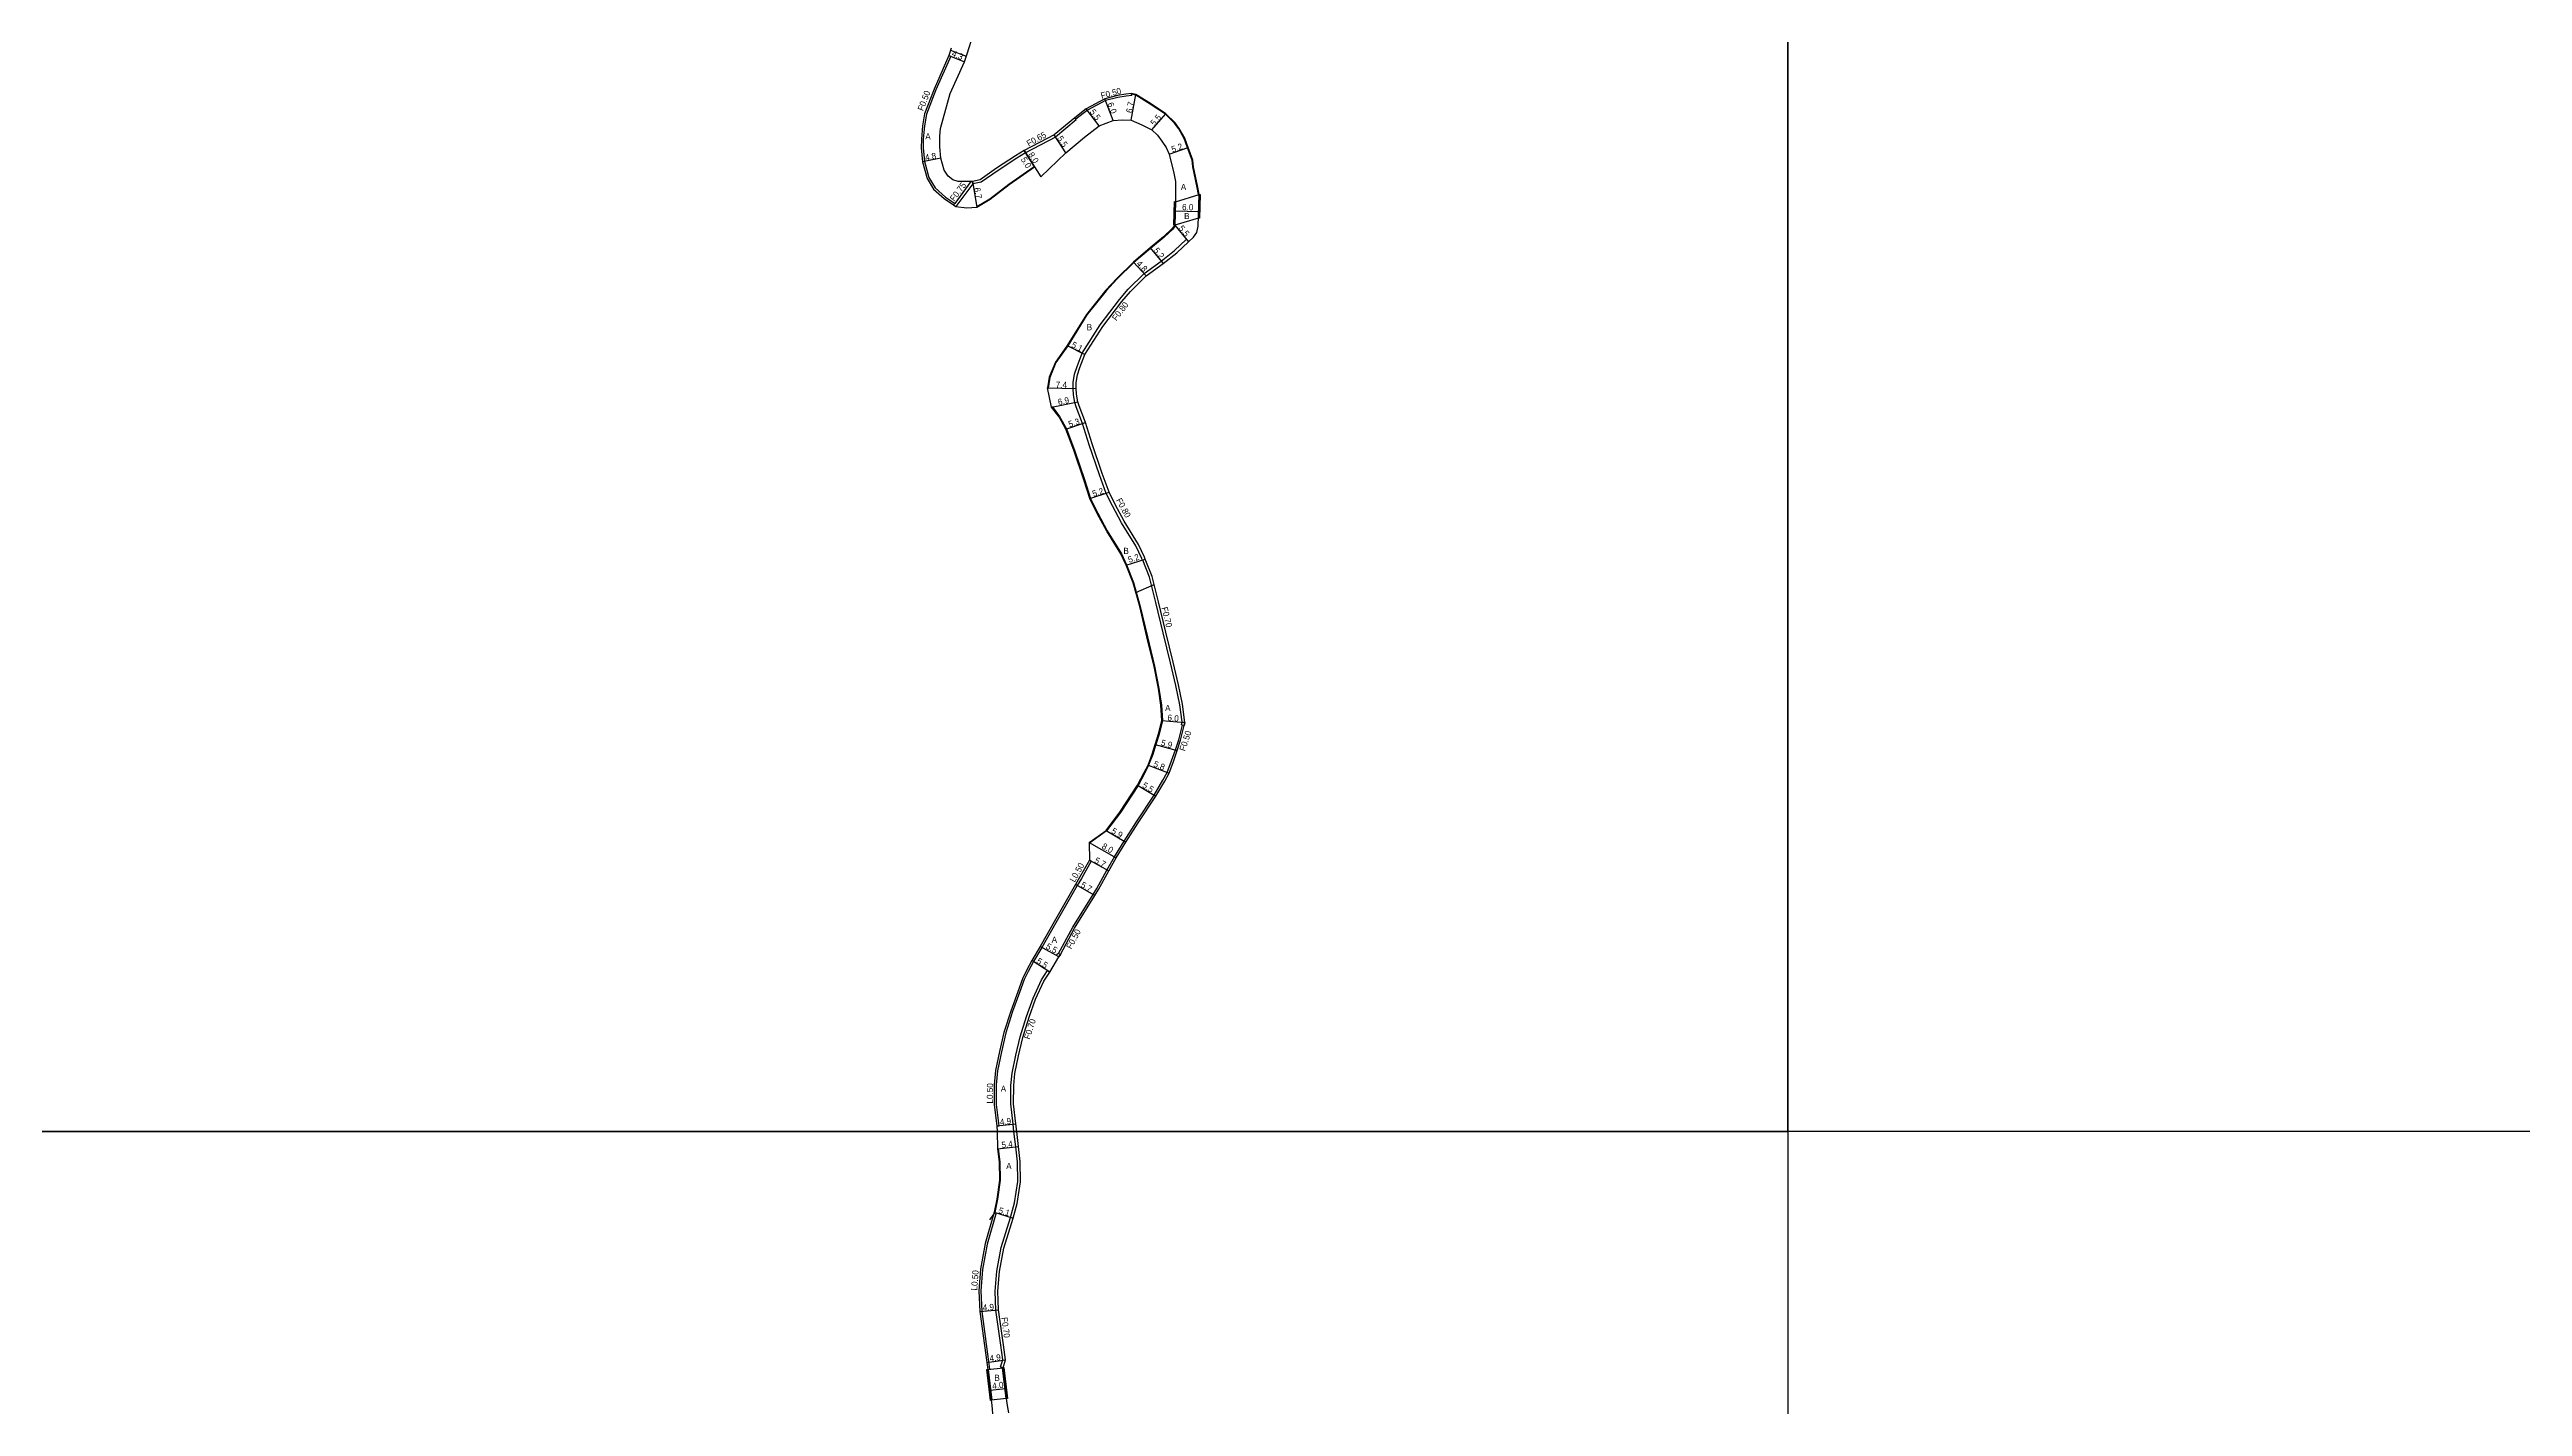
# Model space of a CAD drawing. Header units: metres. Extents: x -24000 to -20000, y -114000 to -111000.
# Drawn here: x -22048 to -21411, y -111671 to -111321 of the extents above; entities that cross this region are included whole.
import ezdxf

# ---------------------------------------------------------------- set-up
doc = ezdxf.new("R2010")
doc.units = ezdxf.units.M
doc.header["$LTSCALE"] = 2.5
for name, color, linetype in [('側溝・桝', 7, 'Continuous'), ('図郭', 7, 'Continuous'), ('幅員', 7, 'Continuous'), ('歩道・分離帯・安全施設', 7, 'Continuous'), ('舗装', 7, 'Continuous'), ('道路', 7, 'Continuous')]:
    doc.layers.add(name, color=color, linetype=linetype)
doc.styles.get("Standard").update_dxf_attribs({"font": ''})
doc.styles.get('Standard').set_extended_font_data('@MS PGothic')

msp = doc.modelspace()

# ---------------------------------------------------------------- linework, layer by layer
at = {"layer": '側溝・桝'}
for points in [[(-21815.74, -111322.7), (-21819.57, -111331.37), (-21822, -111337.7), (-21822.53, -111340.71), (-21822.83, -111344.15), (-21822.87, -111346.34), (-21822.49, -111349.88), (-21821.4, -111354.03), (-21819.81, -111356.65), (-21817.12, -111359.06), (-21814.75, -111360.66), (-21814.73, -111360.67)], [(-21816.21, -111322.51), (-21815.74, -111322.7)], [(-21769.09, -111332.83), (-21770.55, -111333.05), (-21772.67, -111333.37), (-21775.82, -111334.18), (-21780.53, -111336.68), (-21783.47, -111338.97)], [(-21769.09, -111332.83), (-21769.14, -111332.49), (-21769.16, -111332.33)], [(-21783.38, -111339.09), (-21788.76, -111343.57), (-21796.51, -111347.61), (-21798.75, -111349), (-21803.56, -111352.16), (-21807.93, -111355.23), (-21810.08, -111355.66)], [(-21783.47, -111338.97), (-21783.78, -111338.58)], [(-21783.38, -111339.09), (-21783.47, -111338.97)], [(-21810.54, -111355.02), (-21814.73, -111360.67), (-21815.03, -111361.07)], [(-21810.08, -111355.66), (-21814.41, -111361.49)], [(-21810.08, -111355.66), (-21810.15, -111355.02)], [(-21766.37, -111452.64), (-21766.52, -111452.22), (-21768.03, -111449), (-21771.71, -111443.03), (-21774.08, -111438.67), (-21775.67, -111435.51), (-21777.45, -111430.65), (-21780.04, -111422.92), (-21781.81, -111417.48), (-21783.44, -111413.12), (-21783.78, -111412), (-21784.11, -111410.01), (-21784.21, -111408.44), (-21784.17, -111406.83), (-21783.84, -111404.68), (-21783.2, -111402.71), (-21781.88, -111399.28), (-21777.2, -111392), (-21772.26, -111385.48), (-21770, -111382.83), (-21765.9, -111378.74), (-21761.51, -111375.56), (-21758.04, -111372.84), (-21755.03, -111370), (-21754.99, -111369.97)], [(-21754.99, -111369.97), (-21754.48, -111370.59)], [(-21766.37, -111452.64), (-21766.27, -111452.61), (-21765.61, -111452.4)], [(-21756.11, -111494.42), (-21756.7, -111489.98), (-21757.76, -111485.03), (-21759.13, -111479.16), (-21761.02, -111471.44), (-21762.89, -111463.58), (-21764.5, -111457.09), (-21766.26, -111452.65), (-21766.27, -111452.61)], [(-21787.94, -111554.13), (-21784.32, -111547.36), (-21779.04, -111538.93), (-21778.07, -111537.38), (-21775.48, -111532.6), (-21773.53, -111529.18), (-21771.07, -111525.12), (-21767.83, -111520.15), (-21763.29, -111513.27), (-21761.05, -111509.43), (-21759.94, -111507.41), (-21758.82, -111504.47), (-21757.82, -111501.61), (-21756.97, -111499.02), (-21756.04, -111495.2)], [(-21779.58, -111530.31), (-21782.09, -111534.81), (-21783.13, -111536.62), (-21788.28, -111545.62), (-21792.23, -111552.61), (-21794.41, -111556.2), (-21795.78, -111558.75), (-21796.83, -111560.86), (-21798.03, -111564.21), (-21799.8, -111569.12), (-21801.56, -111574.62), (-21802.71, -111579.52), (-21803.71, -111584.4), (-21804.03, -111587.99), (-21804.05, -111593.09), (-21803.34, -111598.54)], [(-21779.58, -111530.31), (-21780.02, -111530.06)], [(-21799.45, -111600), (-21799.66, -111598.14), (-21800.25, -111592.94), (-21800.23, -111588.16), (-21799.94, -111584.96), (-21799, -111580.34), (-21797.89, -111575.63), (-21796.2, -111570.36), (-21794.52, -111565.67), (-21792.35, -111560.95), (-21790.8, -111558.54)], [(-21790.8, -111558.54), (-21790.21, -111558.92)], [(-21802.93, -111660.73), (-21802.34, -111658.89), (-21802.85, -111655.17), (-21804.1, -111646.09), (-21804.28, -111641.22), (-21803.91, -111636.09), (-21802.74, -111629.92), (-21800.33, -111622.19), (-21799.3, -111618.45), (-21798.47, -111612.93), (-21798.57, -111607.84), (-21799, -111604), (-21799.45, -111600)], [(-21803.84, -111598.61), (-21803.34, -111598.54)], [(-21804.05, -111621.01), (-21806.35, -111629.07), (-21807.58, -111635.61), (-21807.99, -111641.16), (-21807.78, -111646.42), (-21805.74, -111661.33)], [(-21804.53, -111620.86), (-21804.38, -111620.91), (-21804.05, -111621.01)], [(-21806.23, -111661.4), (-21805.74, -111661.33)], [(-21802.93, -111660.73), (-21802.26, -111660.94)]]:
    msp.add_lwpolyline(points, dxfattribs=at)
for points in [[(-21756.11, -111494.42), (-21755.38, -111494.59), (-21755.56, -111495.32), (-21756.04, -111495.2), (-21756.29, -111495.15), (-21756.11, -111494.42)], [(-21788.16, -111554.01), (-21787.94, -111554.13), (-21787.5, -111554.36), (-21787.85, -111555.02), (-21788.52, -111554.67)]]:
    msp.add_lwpolyline(points, close=True, dxfattribs=at)
at = {"layer": '図郭'}
for points in [[(-22400, -111000), (-21600, -111000), (-21600, -111600), (-22400, -111600)], [(-21600, -111000), (-20800, -111000), (-20800, -111600), (-21600, -111600)], [(-22400, -111600), (-21600, -111600), (-21600, -112200), (-22400, -112200)]]:
    msp.add_lwpolyline(points, close=True, dxfattribs=at)
at = {"layer": '幅員'}
for points in [[(-21816.21, -111322.51), (-21812.23, -111324.14)], [(-21773.87, -111339.32), (-21776, -111333.72)], [(-21769.24, -111339.21), (-21768, -111332.62)], [(-21777.49, -111340.65), (-21780.81, -111336.26)], [(-21763.92, -111341.75), (-21760.31, -111337.59)], [(-21794.14, -111351.26), (-21796.84, -111347.05)], [(-21796.84, -111347.05), (-21792.52, -111353.79)], [(-21786.1, -111347.62), (-21789.13, -111343.02)], [(-21759.45, -111348.01), (-21754.55, -111346.28)], [(-21818.28, -111349), (-21822.99, -111349.97)], [(-21810.15, -111355.02), (-21809.02, -111361.62)], [(-21757.97, -111366.33), (-21754.48, -111370.59)], [(-21757.86, -111362.6), (-21751.86, -111362.78)], [(-21764.31, -111372.16), (-21761.03, -111376.2)], [(-21768.64, -111375.83), (-21765.38, -111379.35)], [(-21785.71, -111397.34), (-21781.16, -111399.65)], [(-21790.81, -111408.27), (-21783.41, -111408.42)], [(-21789.76, -111413.19), (-21783, -111411.82)], [(-21786.08, -111418.89), (-21781.05, -111417.21)], [(-21779.88, -111436.8), (-21774.93, -111435.19)], [(-21770.56, -111453.98), (-21765.61, -111452.4)], [(-21763.03, -111500.2), (-21757.35, -111501.77)], [(-21761.35, -111494.04), (-21755.38, -111494.59)], [(-21764.89, -111505.52), (-21759.49, -111507.62)], [(-21767.57, -111510.68), (-21762.87, -111513.54)], [(-21780.09, -111525.54), (-21773.1, -111529.43)], [(-21775.73, -111522.39), (-21770.65, -111525.39)], [(-21780.02, -111530.06), (-21775.04, -111532.85)], [(-21778.62, -111539.2), (-21783.56, -111536.37)], [(-21790.21, -111558.92), (-21794.85, -111555.95)], [(-21787.85, -111555.02), (-21792.66, -111552.35)], [(-21803.84, -111598.61), (-21798.97, -111598.06)], [(-21803.67, -111604.53), (-21798.31, -111603.92)], [(-21804.53, -111620.86), (-21799.66, -111622.38)], [(-21808.28, -111646.46), (-21803.4, -111646.03)], [(-21806.48, -111659.6), (-21801.62, -111658.96)], [(-21805.62, -111666.78), (-21801.65, -111666.33)]]:
    msp.add_lwpolyline(points, dxfattribs=at)
at = {"layer": '歩道・分離帯・安全施設'}
for points in [[(-21751.88, -111358.4), (-21751.88, -111358.37), (-21752.19, -111356.54), (-21753.33, -111351.26), (-21753.54, -111349.53), (-21754.69, -111346.33), (-21755.56, -111343.92), (-21757, -111341.47), (-21758.04, -111340.01), (-21760.41, -111337.71), (-21764.32, -111335.07), (-21768.06, -111332.76), (-21769.14, -111332.49)], [(-21809.04, -111361.46), (-21805.67, -111359.5), (-21800.74, -111355.68), (-21794.23, -111351.14)], [(-21757.87, -111366.45), (-21758.54, -111367.3), (-21760.78, -111369.41), (-21764.22, -111372.28), (-21768.54, -111375.94), (-21772.88, -111380.17), (-21775.69, -111383.2), (-21780.63, -111389.46), (-21785.59, -111397.43), (-21788.64, -111401.73), (-21790.22, -111405.57), (-21790.66, -111408.3)], [(-21789.64, -111413.1), (-21787.69, -111415.61), (-21785.95, -111418.82), (-21783.85, -111424.3), (-21781.3, -111431.9), (-21779.74, -111436.75), (-21777.87, -111440.61), (-21775.39, -111445.16), (-21771.78, -111451.02), (-21770.43, -111453.92), (-21768.62, -111458.48), (-21766.91, -111464.64), (-21765.05, -111472.46), (-21763.19, -111480.05), (-21762.08, -111485.75), (-21761.41, -111490.08), (-21761.2, -111494.05), (-21762.06, -111497.56), (-21762.89, -111500.24), (-21763.68, -111502.79), (-21764.76, -111505.58), (-21765.74, -111507.56), (-21767.44, -111510.76), (-21772.02, -111517.79), (-21775.62, -111522.5), (-21780, -111525.66)], [(-21803.53, -111604.51), (-21803.1, -111607.82), (-21803.05, -111612.61), (-21803.68, -111617.48), (-21804.38, -111620.91), (-21805.76, -111622.84)], [(-21806.09, -111661.38), (-21805.18, -111669.33)], [(-21801.5, -111668.91), (-21802.41, -111660.96)]]:
    msp.add_lwpolyline(points, dxfattribs=at)
at = {"layer": '舗装'}
for points in [[(-21815.82, -111321.16), (-21811.76, -111322.73)], [(-21768.07, -111461.01), (-21763.31, -111458.97)]]:
    msp.add_lwpolyline(points, dxfattribs=at)
at = {"layer": '道路'}
for points in [[(-21815.66, -111320.62), (-21816.21, -111322.51), (-21820.03, -111331.18), (-21822.48, -111337.57), (-21823.03, -111340.64), (-21823.33, -111344.13), (-21823.37, -111346.36), (-21822.99, -111349.97), (-21821.87, -111354.22), (-21820.2, -111356.98), (-21817.43, -111359.45), (-21815.03, -111361.07), (-21814.41, -111361.49), (-21811.64, -111361.84), (-21809.02, -111361.62), (-21805.58, -111359.62), (-21800.65, -111355.8), (-21794.14, -111351.26)], [(-21769.16, -111332.33), (-21770.62, -111332.55), (-21772.78, -111332.88), (-21776, -111333.72), (-21780.81, -111336.26), (-21783.78, -111338.58), (-21789.13, -111343.02), (-21796.84, -111347.05), (-21799.09, -111348.44), (-21803.92, -111351.62), (-21808.19, -111354.62), (-21810.15, -111355.02), (-21810.54, -111355.02), (-21813.83, -111355.07), (-21815.22, -111354.57), (-21816.44, -111353.67), (-21817.41, -111352.11), (-21818.28, -111349), (-21818.56, -111346.08), (-21818.58, -111344.71), (-21818.54, -111343.36), (-21818.4, -111341.4), (-21815.88, -111332.35), (-21812.23, -111324.14), (-21811.56, -111322.12), (-21809.87, -111316.93)], [(-21790.21, -111558.92), (-21787.85, -111555.02), (-21787.5, -111554.36), (-21783.89, -111547.61), (-21778.62, -111539.2), (-21777.63, -111537.63), (-21775.04, -111532.85), (-21773.1, -111529.43), (-21770.65, -111525.39), (-21767.42, -111520.42), (-21762.87, -111513.54), (-21760.61, -111509.68), (-21759.49, -111507.62), (-21758.35, -111504.64), (-21757.35, -111501.77), (-21756.49, -111499.15), (-21755.56, -111495.32), (-21755.38, -111494.59), (-21756.01, -111489.86), (-21757.08, -111484.87), (-21758.45, -111479), (-21760.34, -111471.27), (-21762.21, -111463.42), (-21763.83, -111456.87), (-21765.61, -111452.4), (-21765.78, -111451.92), (-21767.33, -111448.61), (-21771.02, -111442.63), (-21773.38, -111438.3), (-21774.93, -111435.19), (-21776.7, -111430.38), (-21779.28, -111422.67), (-21781.05, -111417.21), (-21782.69, -111412.86), (-21783, -111411.82), (-21783.31, -111409.92), (-21783.41, -111408.42), (-21783.38, -111406.9), (-21783.06, -111404.87), (-21782.45, -111402.98), (-21781.16, -111399.65), (-21776.55, -111392.46), (-21771.63, -111385.98), (-21769.41, -111383.38), (-21765.38, -111379.35), (-21761.03, -111376.2), (-21757.51, -111373.45), (-21754.48, -111370.59), (-21753.17, -111369.36), (-21752.36, -111368.17), (-21751.97, -111366.51), (-21751.73, -111358.36), (-21752.05, -111356.51), (-21753.19, -111351.24), (-21753.39, -111349.5), (-21754.55, -111346.28), (-21755.42, -111343.85), (-21756.87, -111341.39), (-21757.93, -111339.91), (-21760.31, -111337.59), (-21764.23, -111334.94), (-21768, -111332.62), (-21769.16, -111332.33)], [(-21794.14, -111351.26), (-21792.52, -111353.79), (-21786.1, -111347.62), (-21781.31, -111343.61), (-21777.49, -111340.65), (-21773.87, -111339.32), (-21771.6, -111339.15), (-21769.24, -111339.21), (-21766.47, -111340.39), (-21763.92, -111341.75), (-21762.42, -111343.09), (-21761.31, -111344.61), (-21760.24, -111346.27), (-21759.45, -111348.01), (-21758.27, -111352.89)], [(-21758.27, -111352.89), (-21757.85, -111355.04), (-21757.81, -111357.66)], [(-21757.81, -111357.66), (-21757.79, -111360.24), (-21757.97, -111366.33), (-21758.65, -111367.19), (-21760.88, -111369.3), (-21764.31, -111372.16), (-21768.64, -111375.83), (-21772.98, -111380.07), (-21775.81, -111383.1), (-21780.75, -111389.37), (-21785.71, -111397.34), (-21788.77, -111401.66), (-21790.36, -111405.53), (-21790.81, -111408.27)], [(-21780.09, -111525.54), (-21775.73, -111522.39), (-21772.15, -111517.71), (-21767.57, -111510.68), (-21765.87, -111507.49), (-21764.89, -111505.52), (-21763.82, -111502.74), (-21763.03, -111500.2), (-21762.2, -111497.52), (-21761.35, -111494.04), (-21761.56, -111490.09), (-21762.22, -111485.77), (-21763.33, -111480.08), (-21765.19, -111472.49), (-21767.05, -111464.68), (-21768.76, -111458.53), (-21770.56, -111453.98), (-21771.91, -111451.09), (-21775.52, -111445.24), (-21778, -111440.68), (-21779.88, -111436.8), (-21781.45, -111431.95), (-21783.99, -111424.35), (-21786.08, -111418.89), (-21787.81, -111415.7), (-21789.76, -111413.19), (-21790.81, -111408.27)], [(-21780.09, -111525.54), (-21780.02, -111530.06), (-21782.53, -111534.56), (-21783.56, -111536.37), (-21788.72, -111545.37), (-21792.66, -111552.35), (-21794.85, -111555.95), (-21796.22, -111558.52), (-21797.29, -111560.66), (-21798.5, -111564.04), (-21800.27, -111568.96), (-21802.04, -111574.49), (-21803.2, -111579.41), (-21804.21, -111584.33), (-21804.53, -111587.97), (-21804.55, -111593.12), (-21803.84, -111598.61), (-21803.8, -111600)], [(-21798.75, -111600), (-21798.97, -111598.06), (-21799.55, -111592.9), (-21799.53, -111588.19), (-21799.25, -111585.06), (-21798.31, -111580.49), (-21797.21, -111575.82), (-21795.54, -111570.58), (-21793.87, -111565.93), (-21791.73, -111561.29), (-21790.21, -111558.92)], [(-21803.8, -111600), (-21803.67, -111604.53), (-21803.25, -111607.83), (-21803.2, -111612.6), (-21803.83, -111617.45), (-21804.53, -111620.86), (-21806.84, -111628.96), (-21808.08, -111635.55), (-21808.49, -111641.15), (-21808.28, -111646.46), (-21806.48, -111659.6), (-21806.23, -111661.4)], [(-21802.26, -111660.94), (-21801.62, -111658.96), (-21802.16, -111655.07), (-21803.4, -111646.03), (-21803.58, -111641.24), (-21803.21, -111636.18), (-21802.06, -111630.09), (-21799.66, -111622.38), (-21798.62, -111618.59), (-21797.77, -111612.98), (-21797.87, -111607.8), (-21798.31, -111603.92), (-21798.75, -111600)], [(-21806.23, -111661.4), (-21805.33, -111669.35)], [(-21802.26, -111660.94), (-21801.35, -111668.89)], [(-21805.33, -111669.35), (-21805.2, -111670.64), (-21804.87, -111673.84)], [(-21800.81, -111672.57), (-21801.09, -111670.67), (-21801.35, -111668.89)]]:
    msp.add_lwpolyline(points, dxfattribs=at)
for points in [[(-21757.97, -111366.33), (-21757.79, -111360.24), (-21751.73, -111358.36), (-21751.91, -111364.45)], [(-21751.91, -111364.45), (-21751.73, -111358.36), (-21751.43, -111358.37), (-21751.61, -111364.46)], [(-21758.27, -111366.32), (-21758.09, -111360.23), (-21757.79, -111360.24), (-21757.97, -111366.33)], [(-21805.53, -111669.37), (-21806.43, -111661.42), (-21806.23, -111661.4), (-21805.33, -111669.35)], [(-21805.33, -111669.35), (-21806.23, -111661.4), (-21802.26, -111660.94), (-21801.35, -111668.89)], [(-21801.35, -111668.89), (-21802.26, -111660.94), (-21802.06, -111660.92), (-21801.15, -111668.87)]]:
    msp.add_lwpolyline(points, close=True, dxfattribs=at)

# ---------------------------------------------------------------- texts
at = {"layer": '側溝・桝'}
for s, rotation, p in [('F0.50', 69.01542, (-21822.87, -111336.97)), ('F0.50', 14.53943, (-21776.85, -111333.71)), ('F0.65', 28.55033, (-21795.65, -111346.07)), ('F0.75', 53.42951, (-21814.85, -111360.28)), ('F0.80', 52.83294, (-21773.05, -111391.12)), ('F0.80', 298.54526, (-21773.2, -111437.22)), ('F0.70', 283.88105, (-21761.46, -111464.98)), ('F0.50', 71.84494, (-21755.35, -111502.07)), ('L0.50', 60.80768, (-21783.8, -111535.89)), ('F0.50', 61.86257, (-21784.67, -111553.13)), ('F0.70', 72.25374, (-21795.4, -111576.4)), ('L0.50', 89.72208, (-21804.86, -111592.82)), ('L0.50', 85.8679, (-21808.93, -111641.08)), ('F0.70', 277.8438, (-21802.75, -111648.04))]:
    msp.add_text(s, height=1.6, rotation=rotation, dxfattribs=at).set_placement(p)
at = {"layer": '幅員'}
for s, rotation, p in [('4.3', 337.64845, (-21815.66, -111322.63)), ('6.7', 79.32908, (-21769.02, -111337.47)), ('5.5', 307.15532, (-21780.03, -111337.12)), ('6.0', 290.82784, (-21775.41, -111334.99)), ('5.5', 49.02024, (-21763.24, -111340.81)), ('5.5', 303.3537, (-21788.41, -111343.93)), ('5.2', 19.47026, (-21758.54, -111347.58)), ('4.8', 11.60486, (-21822.22, -111349.71)), ('5.0', 302.62763, (-21797.76, -111349.35)), ('8.0', 302.62763, (-21795.87, -111348.1)), ('6.7', 279.78605, (-21809.76, -111356.72)), ('5.5', 309.3469, (-21757.16, -111367.16)), ('6.0', 358.30365, (-21756.15, -111362.4)), ('5.2', 309.10171, (-21763.6, -111372.88)), ('4.8', 312.79696, (-21768.03, -111376.35)), ('5.1', 333.13734, (-21784.82, -111397.68)), ('7.4', 358.84495, (-21788.71, -111408.21)), ('6.9', 11.40502, (-21787.97, -111412.72)), ('5.3', 18.39467, (-21785.12, -111418.46)), ('5.2', 18.05379, (-21778.96, -111436.4)), ('5.2', 17.59817, (-21769.76, -111453.41)), ('6.0', 354.66483, (-21759.95, -111494.07)), ('5.9', 344.51494, (-21761.7, -111500.46)), ('5.8', 338.79957, (-21763.65, -111505.89)), ('5.5', 328.69031, (-21766.53, -111511.19)), ('8.0', 330.85289, (-21776.98, -111526.94)), ('5.9', 329.4917, (-21774.52, -111522.99)), ('5.7', 330.79512, (-21778.88, -111530.59)), ('5.7', 330.19851, (-21782.43, -111536.9)), ('5.5', 327.36734, (-21793.82, -111556.49)), ('5.5', 330.95878, (-21791.39, -111552.77)), ('4.9', 6.42217, (-21803, -111598.41)), ('5.4', 6.44186, (-21802.59, -111604.31)), ('5.1', 342.60677, (-21803.59, -111621.05)), ('4.9', 4.99892, (-21807.44, -111646.29)), ('4.9', 7.54016, (-21805.65, -111659.39)), ('4.0', 6.51305, (-21804.97, -111666.46))]:
    msp.add_text(s, height=1.6, rotation=rotation, dxfattribs=at).set_placement(p)
at = {"layer": '舗装'}
for s, p in [('A', (-21822.32, -111344.18)), ('A', (-21756.45, -111357.24)), ('B', (-21755.59, -111364.73)), ('B', (-21780.71, -111393.4)), ('B', (-21771.24, -111451.1)), ('A', (-21760.5, -111491.6)), ('A', (-21789.74, -111551.4)), ('A', (-21802.86, -111589.79)), ('A', (-21801.46, -111609.73)), ('B', (-21804.51, -111664.35))]:
    msp.add_text(s, height=1.6, dxfattribs=at).set_placement(p)

doc.saveas('drawing.dxf')
